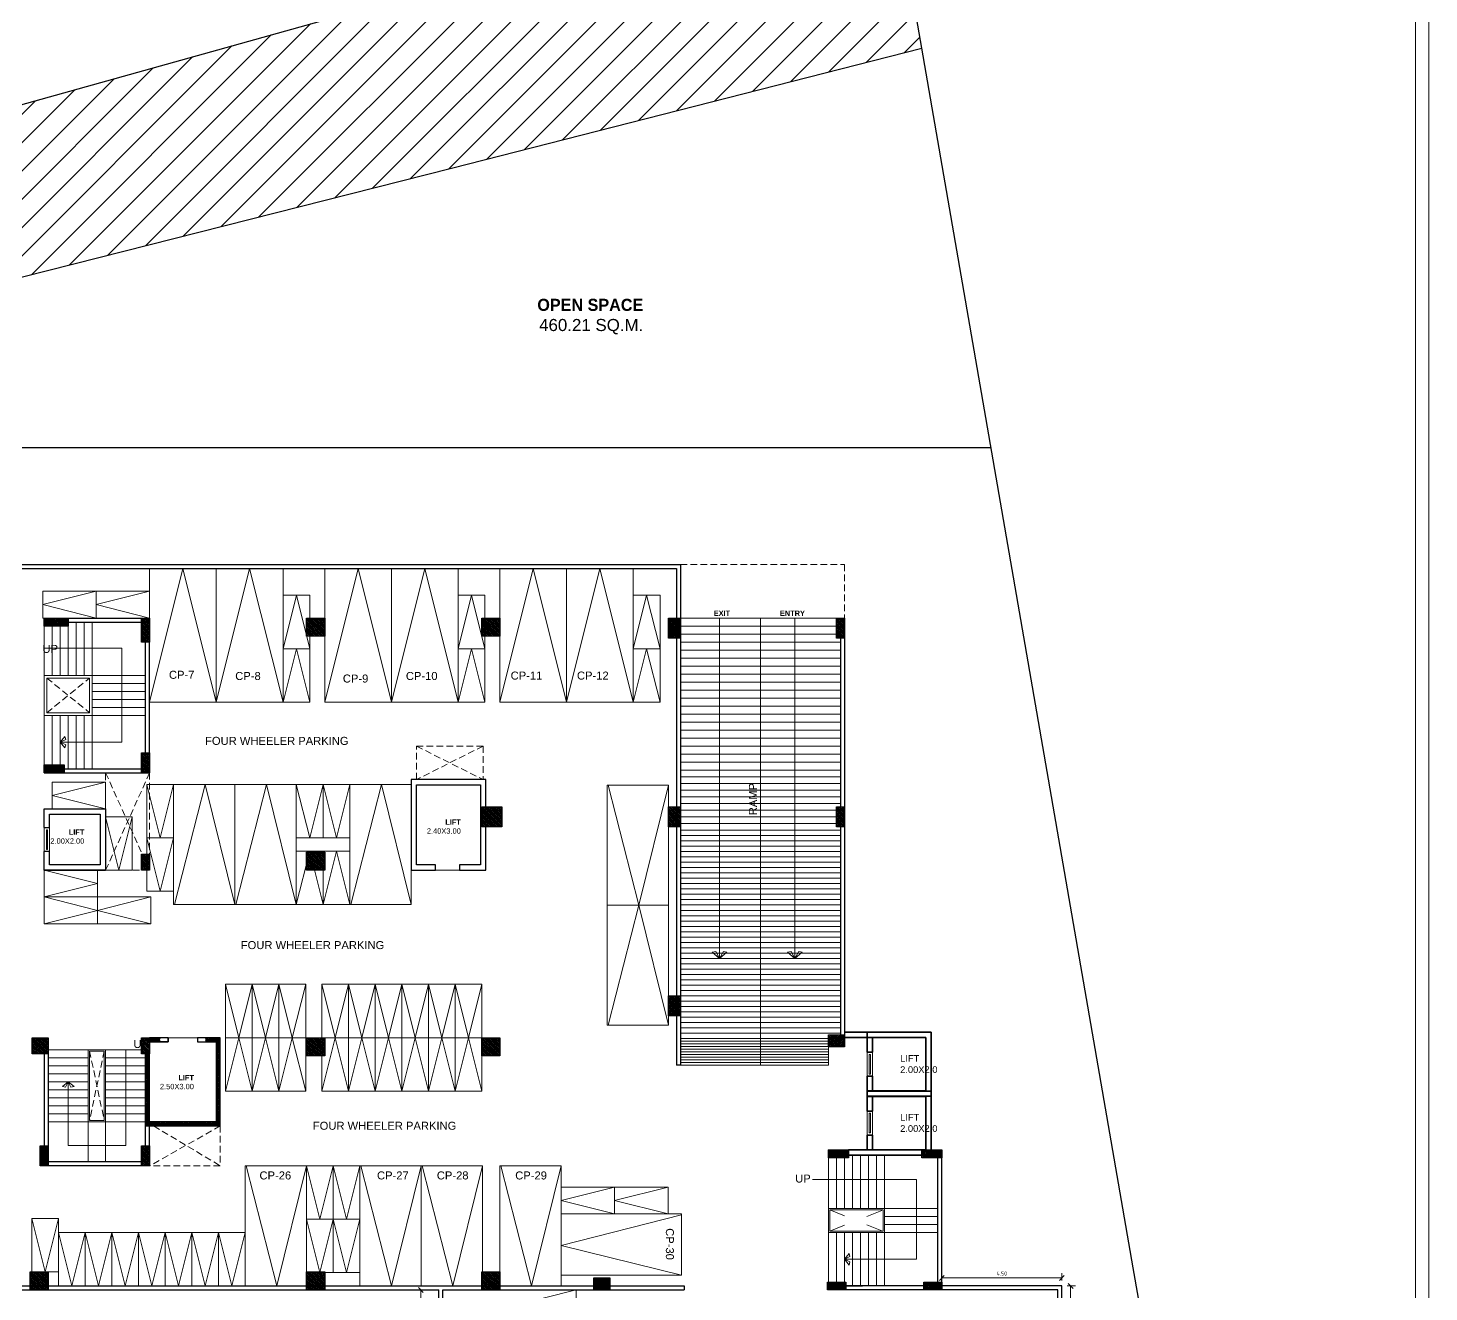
# Model space of a CAD drawing. Header units: feet. Extents: x 1354 to 2117, y 994 to 1430.
# Drawn here: x 1444.9 to 1497.4, y 1354.3 to 1401.7 of the extents above; entities that cross this region are included whole.
import ezdxf

# ---------------------------------------------------------------- set-up
doc = ezdxf.new("R2010")
doc.units = ezdxf.units.FT
for name, pattern in [('ACAD_ISO03W100', [30, 12, -18]), ('DASHED2', [0.375, 0.25, -0.125]), ('HIDDEN', [0.375, 0.25, -0.125])]:
    doc.linetypes.add(name, pattern=pattern)
for name, color, linetype, lineweight in [('bike', 251, 'Continuous', 15), ('COLUMN (DCPL)', 10, 'Continuous', 30), ('COLUMN HATCH (DCPL)', 42, 'Continuous', 5), ('DIAMENTION', 6, 'Continuous', 13), ('DIMENTION', 23, 'Continuous', 13), ('door', 42, 'Continuous', 9), ('Door_TMOS', 252, 'Continuous', 15), ('DUCT (DCPL)', 8, 'HIDDEN', 13), ('H', 253, 'Continuous', 5), ('hatch_wall', 253, 'Continuous', 5), ('Parking', 54, 'Continuous', 18), ('stair', 22, 'Continuous', 9), ('Staircase_TMOS', 129, 'Continuous', 20), ('tex', 7, 'Continuous', 15), ('Text Common_TMOS', 150, 'Continuous', 20), ('wall', 7, 'Continuous', 30), ('Wall_TMOS', 5, 'Continuous', 35), ('WI', 252, 'Continuous', 9)]:
    doc.layers.add(name, color=color, linetype=linetype, lineweight=lineweight)
doc.layers.add('Layer2', color=240, linetype='Continuous')
doc.styles.add('Arial Narrow', font='arial.ttf')
doc.styles.add('sahil', font='dim.shx')
doc.styles.get("Standard").update_dxf_attribs({"font": 'arial.ttf'})
doc.dimstyles.new('SAHIL', dxfattribs={"dimtxt": 0.15, "dimasz": 0.18, "dimexe": 0.18, "dimexo": 0.2, "dimgap": 0.09, "dimtad": 1, "dimtoh": 1, "dimzin": 0, "dimdsep": 46, "dimtxsty": 'sahil', "dimblk": 'OBLIQUE', "dimcen": 0.09, "dimclrd": 5, "dimclre": 4, "dimclrt": 6, "dimazin": 0, "dimtm": 1e-09, "dimtfac": 1, "dimtix": 1, "dimtofl": 0, "dimtmove": 0, "dimatfit": 0, "dimldrblk": 'OBLIQUE', "dimfxl": 0, "dimtolj": 1, "dimtzin": 0, "dimlwd": 20, "dimlwe": 9, "dimarcsym": 0})

# ---------------------------------------------------------------- blocks, each defined once
blk = doc.blocks.new('rrr5')
at = {"layer": 'Parking'}
for p, q in [((948.343, -6087.213), (949.593, -6092.213)), ((949.593, -6092.213), (950.843, -6087.213))]:
    blk.add_line(p, q, dxfattribs=at)
blk.add_lwpolyline([(948.343, -6092.213), (950.843, -6092.213), (950.843, -6087.213), (948.343, -6087.213)], close=True, dxfattribs=at)
blk = doc.blocks.new('frrre')
at = {"layer": 'stair', "color": 45}
for p, q in [((931.641, -6079.655), (932.791, -6084.155)), ((932.791, -6084.155), (933.904, -6079.655))]:
    blk.add_line(p, q, dxfattribs=at)
blk.add_lwpolyline([(931.604, -6084.155), (933.904, -6084.155), (933.904, -6079.655), (931.604, -6079.655)], close=True, dxfattribs=at)
blk = doc.blocks.new('A$Ce367b0c9')
at = {"layer": 'bike'}
blk.add_lwpolyline([(0, 2), (1, 2), (1, 0), (0, 0)], close=True, dxfattribs=at)
blk.add_lwpolyline([(0, 0), (0.5, 2), (1, 0)], dxfattribs=at)
blk = doc.blocks.new('_Oblique')
at = {"layer": 'Layer2', "color": 0, "lineweight": -2}
blk.add_line((-0.5, -0.5), (0.5, 0.5), dxfattribs=at)
blk = doc.blocks.new('*D49')
at = {"layer": 'DEFPOINTS', "color": 0}
for p in [(1479.119, 1354.71), (1483.619, 1354.864), (1483.619, 1354.563)]:
    blk.add_point(p, dxfattribs=at)
at = {"layer": 'wall', "color": 4, "lineweight": 9}
for p, q in [((1479.119, 1354.864), (1479.119, 1355.044)), ((1483.619, 1354.763), (1483.619, 1355.044))]:
    blk.add_line(p, q, dxfattribs=at)
at = {"layer": 'wall', "color": 5, "lineweight": 20}
blk.add_line((1479.119, 1354.864), (1483.619, 1354.864), dxfattribs=at)
at = {"layer": 'wall', "color": 5, "lineweight": 20, "xscale": 0.18, "yscale": 0.18, "zscale": 0.18, "rotation": 180}
blk.add_blockref('_Oblique', (1479.119, 1354.864), dxfattribs=at)
at = {"layer": 'wall', "color": 5, "lineweight": 20, "xscale": 0.18, "yscale": 0.18, "zscale": 0.18}
blk.add_blockref('_Oblique', (1483.619, 1354.864), dxfattribs=at)
at = {"layer": 'wall', "color": 6, "insert": (1481.369, 1355.029), "char_height": 0.15, "attachment_point": 5, "style": 'sahil'}
blk.add_mtext('\\A1;4.50', dxfattribs=at)
blk = doc.blocks.new('*D50')
at = {"layer": 'DEFPOINTS', "color": 0}
for p in [(1460.264, 1354.413), (1459.592, 1318.906), (1460.264, 1318.906)]:
    blk.add_point(p, dxfattribs=at)
at = {"layer": 'wall', "color": 4, "lineweight": 9}
for p, q in [((1459.717, 1354.413), (1459.412, 1354.413)), ((1459.717, 1318.906), (1459.412, 1318.906))]:
    blk.add_line(p, q, dxfattribs=at)
at = {"layer": 'wall', "color": 5, "lineweight": 20}
blk.add_line((1459.592, 1354.413), (1459.592, 1318.906), dxfattribs=at)
at = {"layer": 'wall', "color": 5, "lineweight": 20, "xscale": 0.18, "yscale": 0.18, "zscale": 0.18}
for p, rotation in [((1459.592, 1354.413), 90), ((1459.592, 1318.906), 270)]:
    blk.add_blockref('_Oblique', p, dxfattribs=dict(at, rotation=rotation))
at = {"layer": 'wall', "color": 6, "insert": (1459.427, 1336.66), "char_height": 0.15, "attachment_point": 5, "rotation": 90, "style": 'sahil'}
blk.add_mtext('\\A1;35.51', dxfattribs=at)
blk = doc.blocks.new('*D20')
at = {"layer": 'DEFPOINTS', "color": 0}
for p in [(1483.619, 1354.563), (1483.947, 1354.563), (1483.619, 1318.906)]:
    blk.add_point(p, dxfattribs=at)
at = {"layer": 'wall', "color": 4, "lineweight": 9}
for p, q in [((1483.822, 1354.563), (1484.127, 1354.563)), ((1483.822, 1318.906), (1484.127, 1318.906))]:
    blk.add_line(p, q, dxfattribs=at)
at = {"layer": 'wall', "color": 5, "lineweight": 20}
blk.add_line((1483.947, 1318.906), (1483.947, 1354.563), dxfattribs=at)
at = {"layer": 'wall', "color": 5, "lineweight": 20, "xscale": 0.18, "yscale": 0.18, "zscale": 0.18}
for p, rotation in [((1483.947, 1354.563), 90), ((1483.947, 1318.906), 270)]:
    blk.add_blockref('_Oblique', p, dxfattribs=dict(at, rotation=rotation))
at = {"layer": 'wall', "color": 6, "insert": (1483.782, 1336.735), "char_height": 0.15, "attachment_point": 5, "rotation": 90, "style": 'sahil'}
blk.add_mtext('\\A1;35.66', dxfattribs=at)

msp = doc.modelspace()

# ---------------------------------------------------------------- hatches: boundary and pattern name
at = {"layer": 'COLUMN HATCH (DCPL)'}
h = msp.add_hatch(dxfattribs=at)
h.set_pattern_fill('SACNCR', color=256, scale=0.5, angle=450, style=0)
h.set_pattern_definition([(135, (7539.800215, 1047.694383), (-0.03314563037, -0.03314563037), []), (135, (7539.800215, 1047.72753), (-0.03314563037, -0.03314563037), [0, -0.046875])])
h.paths.add_polyline_path([(1445.4784, 1379.2847), (1445.4784, 1379.5847), (1446.3784, 1379.5847), (1446.3784, 1379.2847)], flags=0)
h = msp.add_hatch(dxfattribs=at)
h.set_pattern_fill('SACNCR', color=256, scale=0.5, angle=450, style=0)
h.set_pattern_definition([(135, (7539.350215, 1047.394383), (-0.03314563037, -0.03314563037), []), (135, (7539.350215, 1047.42753), (-0.03314563037, -0.03314563037), [0, -0.046875])])
h.paths.add_polyline_path([(1449.4284, 1378.6847), (1449.1284, 1378.6847), (1449.1284, 1379.5847), (1449.4284, 1379.5847)], flags=0)
h = msp.add_hatch(dxfattribs=at)
h.set_pattern_fill('SACNCR', color=256, scale=0.5, angle=450, style=0)
h.set_pattern_definition([(135, (7539.424516, 1047.504383), (-0.03314563037, -0.03314563037), []), (135, (7539.424516, 1047.53753), (-0.03314563037, -0.03314563037), [0, -0.046875])])
h.paths.add_polyline_path([(1455.3113, 1378.9047), (1455.3113, 1379.5847), (1455.9913, 1379.5847), (1455.9913, 1378.9047)], flags=0)
h = msp.add_hatch(dxfattribs=at)
h.set_pattern_fill('SACNCR', color=256, scale=0.5, angle=450, style=0)
h.set_pattern_definition([(135, (7539.69022, 1047.504383), (-0.03314563037, -0.03314563037), []), (135, (7539.69022, 1047.53753), (-0.03314563037, -0.03314563037), [0, -0.046875])])
h.paths.add_polyline_path([(1461.877, 1378.9047), (1461.877, 1379.5847), (1462.557, 1379.5847), (1462.557, 1378.9047)], flags=0)
h = msp.add_hatch(dxfattribs=at)
h.set_pattern_fill('SACNCR', color=256, scale=0.5, angle=450, style=0)
h.set_pattern_definition([(135, (7539.27522, 1047.469383), (-0.03314563037, -0.03314563037), []), (135, (7539.27522, 1047.50253), (-0.03314563037, -0.03314563037), [0, -0.046875])])
h.paths.add_polyline_path([(1469.327, 1378.8347), (1468.877, 1378.8347), (1468.877, 1379.5847), (1469.327, 1379.5847)], flags=0)
h = msp.add_hatch(dxfattribs=at)
h.set_pattern_fill('SACNCR', color=256, scale=0.5, angle=450, style=0)
h.set_pattern_definition([(135, (7539.35022, 1047.469383), (-0.03314563037, -0.03314563037), []), (135, (7539.35022, 1047.50253), (-0.03314563037, -0.03314563037), [0, -0.046875])])
h.paths.add_polyline_path([(1475.477, 1378.8347), (1475.177, 1378.8347), (1475.177, 1379.5847), (1475.477, 1379.5847)], flags=0)
h = msp.add_hatch(dxfattribs=at)
h.set_pattern_fill('SACNCR', color=256, scale=0.5, angle=450, style=0)
h.set_pattern_definition([(135, (7539.725215, 1047.844383), (-0.03314563037, -0.03314563037), []), (135, (7539.725215, 1047.87753), (-0.03314563037, -0.03314563037), [0, -0.046875])])
h.paths.add_polyline_path([(1445.4784, 1373.7847), (1445.4784, 1374.0847), (1446.2284, 1374.0847), (1446.2284, 1373.7847)], flags=0)
h = msp.add_hatch(dxfattribs=at)
h.set_pattern_fill('SACNCR', color=256, scale=0.5, angle=450, style=0)
h.set_pattern_definition([(135, (7539.350215, 1048.069383), (-0.03314563037, -0.03314563037), []), (135, (7539.350215, 1048.10253), (-0.03314563037, -0.03314563037), [0, -0.046875])])
h.paths.add_polyline_path([(1449.4284, 1373.7847), (1449.1284, 1373.7847), (1449.1284, 1374.5347), (1449.4284, 1374.5347)], flags=0)
h = msp.add_hatch(dxfattribs=at)
h.set_pattern_fill('SACNCR', color=256, scale=0.5, angle=450, style=0)
h.set_pattern_definition([(135, (7546.06022, 1040.36123), (-0.03314563037, -0.03314563037), []), (135, (7546.06022, 1040.394375), (-0.03314563037, -0.03314563037), [0, -0.046875])])
h.paths.add_polyline_path([(1461.877, 1371.7616), (1461.877, 1372.5116), (1462.627, 1372.5116), (1462.627, 1371.7616)])
h = msp.add_hatch(dxfattribs=at)
h.set_pattern_fill('SACNCR', color=256, scale=0.5, angle=450, style=0)
h.set_pattern_definition([(135, (7539.27522, 1047.694383), (-0.03314563037, -0.03314563037), []), (135, (7539.27522, 1047.72753), (-0.03314563037, -0.03314563037), [0, -0.046875])])
h.paths.add_polyline_path([(1469.327, 1371.7597), (1468.877, 1371.7597), (1468.877, 1372.5097), (1469.327, 1372.5097)], flags=0)
h = msp.add_hatch(dxfattribs=at)
h.set_pattern_fill('SACNCR', color=256, scale=0.5, angle=450, style=0)
h.set_pattern_definition([(135, (7539.35022, 1047.694383), (-0.03314563037, -0.03314563037), []), (135, (7539.35022, 1047.72753), (-0.03314563037, -0.03314563037), [0, -0.046875])])
h.paths.add_polyline_path([(1475.477, 1371.7597), (1475.177, 1371.7597), (1475.177, 1372.5097), (1475.477, 1372.5097)], flags=0)
h = msp.add_hatch(dxfattribs=at)
h.set_pattern_fill('SACNCR', color=256, scale=0.5, angle=450, style=0)
h.set_pattern_definition([(135, (7539.350215, 1047.994383), (-0.03314563037, -0.03314563037), []), (135, (7539.350215, 1048.02753), (-0.03314563037, -0.03314563037), [0, -0.046875])])
h.paths.add_polyline_path([(1449.4284, 1370.1347), (1449.1284, 1370.1347), (1449.1284, 1370.7347), (1449.4284, 1370.7347)], flags=0)
h = msp.add_hatch(dxfattribs=at)
h.set_pattern_fill('SACNCR', color=256, scale=0.5, angle=450, style=0)
h.set_pattern_definition([(135, (7539.42592, 1048.034383), (-0.03314563037, -0.03314563037), []), (135, (7539.42592, 1048.06753), (-0.03314563037, -0.03314563037), [0, -0.046875])])
h.paths.add_polyline_path([(1455.3127, 1370.1347), (1455.3127, 1370.8147), (1455.9927, 1370.8147), (1455.9927, 1370.1347)], flags=0)
h = msp.add_hatch(dxfattribs=at)
h.set_pattern_fill('SACNCR', color=256, scale=0.5, angle=450, style=0)
h.set_pattern_definition([(135, (7539.27522, 1047.919383), (-0.03314563037, -0.03314563037), []), (135, (7539.27522, 1047.95253), (-0.03314563037, -0.03314563037), [0, -0.046875])])
h.paths.add_polyline_path([(1469.327, 1364.6847), (1468.877, 1364.6847), (1468.877, 1365.4347), (1469.327, 1365.4347)], flags=0)
h = msp.add_hatch(dxfattribs=at)
h.set_pattern_fill('SACNCR', color=256, scale=0.5, angle=450, style=0)
h.set_pattern_definition([(135, (7539.200215, 1047.544374), (-0.03314563037, -0.03314563037), []), (135, (7539.200215, 1047.57752), (-0.03314563037, -0.03314563037), [0, -0.046875])])
h.paths.add_polyline_path([(1445.0284, 1363.263), (1445.0284, 1363.863), (1445.6284, 1363.863), (1445.6284, 1363.263)], flags=0)
h = msp.add_hatch(dxfattribs=at)
h.set_pattern_fill('SACNCR', color=256, scale=0.5, angle=450, style=0)
h.set_pattern_definition([(135, (7539.350215, 1047.544374), (-0.03314563037, -0.03314563037), []), (135, (7539.350215, 1047.57752), (-0.03314563037, -0.03314563037), [0, -0.046875])])
h.paths.add_polyline_path([(1449.4284, 1363.263), (1449.1284, 1363.263), (1449.1284, 1363.863), (1449.4284, 1363.863)], flags=0)
h = msp.add_hatch(dxfattribs=at)
h.set_pattern_fill('SACNCR', color=256, scale=0.5, angle=450, style=0)
h.set_pattern_definition([(135, (-469.72194, 17914.98005), (-0.03314563037, -0.03314563037), []), (135, (-469.72194, 17915.013196), (-0.03314563037, -0.03314563037), [0, -0.046875])])
h.paths.add_polyline_path([(1452.077, 1363.863), (1451.5277, 1363.863), (1451.5277, 1363.713), (1451.927, 1363.713), (1451.927, 1360.713), (1449.4284, 1360.713), (1449.4284, 1363.263), (1449.2784, 1363.263), (1449.2784, 1360.563), (1452.077, 1360.563)])
h.paths.add_polyline_path([(1449.8277, 1363.863), (1449.4284, 1363.863), (1449.4284, 1363.713), (1449.8277, 1363.713)], flags=17)
h = msp.add_hatch(dxfattribs=at)
h.set_pattern_fill('SACNCR', color=256, scale=0.5, angle=450, style=0)
h.set_pattern_definition([(135, (7539.424516, 1047.504374), (-0.03314563037, -0.03314563037), []), (135, (7539.424516, 1047.53752), (-0.03314563037, -0.03314563037), [0, -0.046875])])
h.paths.add_polyline_path([(1455.3113, 1363.183), (1455.3113, 1363.863), (1455.9913, 1363.863), (1455.9913, 1363.183)], flags=0)
h = msp.add_hatch(dxfattribs=at)
h.set_pattern_fill('SACNCR', color=256, scale=0.5, angle=450, style=0)
h.set_pattern_definition([(135, (7545.990326, 1031.78313), (-0.03314563037, -0.03314563037), []), (135, (7545.990326, 1031.816276), (-0.03314563037, -0.03314563037), [0, -0.046875])])
h.paths.add_polyline_path([(1461.8771, 1363.1835), (1461.8771, 1363.8635), (1462.5571, 1363.8635), (1462.5571, 1363.1835)], flags=0)
h = msp.add_hatch(dxfattribs=at)
h.set_pattern_fill('SACNCR', color=256, scale=0.5, angle=360, style=0)
h.set_pattern_definition([(45, (1157.95725, 2176.48087), (-0.0331456304, 0.0331456304), []), (45, (1157.990396, 2176.48087), (-0.0331456304, 0.0331456304), [0, -0.046875])])
h.paths.add_polyline_path([(1474.8763, 1363.524), (1474.8763, 1363.9742), (1475.4763, 1363.9742), (1475.4763, 1363.524)])
h = msp.add_hatch(dxfattribs=at)
h.set_pattern_fill('SACNCR', color=256, scale=0.5, angle=540, style=0)
h.set_pattern_definition([(225, (1756.84703, 7453.309855), (0.03314563037, -0.03314563037), []), (225, (1756.813883, 7453.309855), (0.03314563037, -0.03314563037), [0, -0.046875])])
h.paths.add_polyline_path([(1445.6284, 1359.063), (1445.3284, 1359.063), (1445.3284, 1359.813), (1445.6284, 1359.813)], flags=0)
h = msp.add_hatch(dxfattribs=at)
h.set_pattern_fill('SACNCR', color=256, scale=0.5, angle=450, style=0)
h.set_pattern_definition([(135, (7539.350215, 1048.069374), (-0.03314563037, -0.03314563037), []), (135, (7539.350215, 1048.10252), (-0.03314563037, -0.03314563037), [0, -0.046875])])
h.paths.add_polyline_path([(1449.4284, 1359.063), (1449.1284, 1359.063), (1449.1284, 1359.813), (1449.4284, 1359.813)], flags=0)
h = msp.add_hatch(dxfattribs=at)
h.set_pattern_fill('SACNCR', color=256, scale=0.5, angle=540, style=0)
h.set_pattern_definition([(225, (1785.08835, 540.633053), (0.0331456304, -0.0331456304), []), (225, (1785.055205, 540.633053), (0.0331456304, -0.0331456304), [0, -0.046875])])
h.paths.add_polyline_path([(1475.6193, 1359.665), (1475.6193, 1359.3654), (1474.8693, 1359.3654), (1474.8693, 1359.665)])
h = msp.add_hatch(dxfattribs=at)
h.set_pattern_fill('SACNCR', color=256, scale=0.5, angle=540, style=0)
h.set_pattern_definition([(225, (1788.58835, 540.633053), (0.0331456304, -0.0331456304), []), (225, (1788.555205, 540.633053), (0.0331456304, -0.0331456304), [0, -0.046875])])
h.paths.add_polyline_path([(1479.1193, 1359.665), (1479.1193, 1359.3654), (1478.3693, 1359.3654), (1478.3693, 1359.665)])
h = msp.add_hatch(dxfattribs=at)
h.set_pattern_fill('SACNCR', color=256, scale=0.5, angle=450, style=0)
h.set_pattern_definition([(135, (7539.160215, 1048.034374), (-0.03314563037, -0.03314563037), []), (135, (7539.160215, 1048.06752), (-0.03314563037, -0.03314563037), [0, -0.046875])])
h.paths.add_polyline_path([(1444.9484, 1354.413), (1444.9484, 1355.093), (1445.6284, 1355.093), (1445.6284, 1354.413)], flags=0)
h = msp.add_hatch(dxfattribs=at)
h.set_pattern_fill('SACNCR', color=256, scale=0.5, angle=450, style=0)
h.set_pattern_definition([(135, (7539.424516, 1048.034374), (-0.03314563037, -0.03314563037), []), (135, (7539.424516, 1048.06752), (-0.03314563037, -0.03314563037), [0, -0.046875])])
h.paths.add_polyline_path([(1455.3113, 1354.413), (1455.3113, 1355.093), (1455.9913, 1355.093), (1455.9913, 1354.413)], flags=0)
h = msp.add_hatch(dxfattribs=at)
h.set_pattern_fill('SACNCR', color=256, scale=0.5, angle=450, style=0)
h.set_pattern_definition([(135, (7545.990326, 1023.013126), (-0.03314563037, -0.03314563037), []), (135, (7545.990326, 1023.04627), (-0.03314563037, -0.03314563037), [0, -0.046875])])
h.paths.add_polyline_path([(1461.8771, 1354.4135), (1461.8771, 1355.0935), (1462.5571, 1355.0935), (1462.5571, 1354.4135)], flags=0)
h = msp.add_hatch(dxfattribs=at)
h.set_pattern_fill('SACNCR', color=256, scale=0.5, angle=450, style=0)
h.set_pattern_definition([(135, (7550.11022, 1023.012694), (-0.03314563037, -0.03314563037), []), (135, (7550.11022, 1023.04584), (-0.03314563037, -0.03314563037), [0, -0.046875])])
h.paths.add_polyline_path([(1466.077, 1354.413), (1466.077, 1354.8639), (1466.677, 1354.8639), (1466.677, 1354.413)])
h = msp.add_hatch(dxfattribs=at)
h.set_pattern_fill('SACNCR', color=256, scale=0.5, angle=450, style=0)
h.set_pattern_definition([(135, (652.65161, 1055.141097), (-0.0331456304, -0.0331456304), []), (135, (652.65161, 1055.174243), (-0.0331456304, -0.0331456304), [0, -0.046875])])
h.paths.add_polyline_path([(1474.8359, 1354.4135), (1474.8359, 1354.7104), (1475.5159, 1354.7104), (1475.5159, 1354.4135)])
h = msp.add_hatch(dxfattribs=at)
h.set_pattern_fill('SACNCR', color=256, scale=0.5, angle=450, style=0)
h.set_pattern_definition([(135, (656.255162, 1055.141097), (-0.0331456304, -0.0331456304), []), (135, (656.255162, 1055.174243), (-0.0331456304, -0.0331456304), [0, -0.046875])])
h.paths.add_polyline_path([(1478.4394, 1354.4135), (1478.4394, 1354.7104), (1479.1194, 1354.7104), (1479.1194, 1354.4135)])
at = {"layer": 'H', "lineweight": 9}
h = msp.add_hatch(dxfattribs=at)
h.set_pattern_fill('ANSI31', color=256, scale=6)
h.set_pattern_definition([(45, (1158.8745, 13616.8037), (-0.530330086, 0.530330086), [])])
h.paths.add_polyline_path([(1437.3373, 1396.7725), (1408.7366, 1388.9012), (1408.435, 1383.4213), (1416.4927, 1385.2656), (1438.4384, 1390.7887), (1460.7379, 1396.4304), (1478.3644, 1400.9269), (1477.1547, 1407.9011)])
h.paths.add_polyline_path([(1398.5474, 1386.097), (1398.3361, 1381.1098), (1408.435, 1383.4213), (1408.7366, 1388.9012)])
h.paths.add_polyline_path([(1381.5712, 1381.4249), (1381.2355, 1377.1958), (1398.3361, 1381.1098), (1398.5474, 1386.097)])
h.paths.add_polyline_path([(1438.8381, 1392.8608), (1439.4089, 1393.5843), (1437.0361, 1391.4816)], flags=16)
h.paths.add_polyline_path([(1413.0031, 1385.094), (1433.2663, 1390.4852), (1431.9689, 1394.92), (1411.7057, 1388.9919)], flags=16)

# ---------------------------------------------------------------- linework, layer by layer
at = {"color": 7, "lineweight": 30}
for p, q in [((1460.7379, 1396.4304), (1478.3644, 1400.9269)), ((1486.2898, 1355.2384), (1478.3644, 1400.9269)), ((1438.4384, 1390.7887), (1460.7379, 1396.4304)), ((1438.4384, 1390.7887), (1460.7379, 1396.4304)), ((1494.5423, 1308.7831), (1486.2898, 1355.2384))]:
    msp.add_line(p, q, dxfattribs=at)
at = {"color": 7, "lineweight": 20}
for points in [[(1375.2976, 1410.5621), (1497.377, 1410.5621), (1497.377, 1293.4678), (1375.2976, 1293.4678)], [(1375.7976, 1410.0621), (1496.877, 1410.0621), (1496.877, 1293.9678), (1375.7976, 1293.9678)]]:
    msp.add_lwpolyline(points, close=True, dxfattribs=at)
at = {"color": 7, "lineweight": 30}
msp.add_lwpolyline([(1478.3644, 1400.9269), (1477.1547, 1407.9011), (1437.3373, 1396.7725), (1398.5474, 1386.097), (1381.5712, 1381.4249), (1381.2355, 1377.1958)], dxfattribs=at)
at = {"layer": 'COLUMN (DCPL)'}
for points in [[(1445.4784, 1379.2847), (1445.4784, 1379.5847), (1446.3784, 1379.5847), (1446.3784, 1379.2847)], [(1449.4284, 1378.6847), (1449.1284, 1378.6847), (1449.1284, 1379.5847), (1449.4284, 1379.5847)], [(1455.3113, 1378.9047), (1455.3113, 1379.5847), (1455.9913, 1379.5847), (1455.9913, 1378.9047)], [(1461.877, 1378.9047), (1461.877, 1379.5847), (1462.557, 1379.5847), (1462.557, 1378.9047)], [(1469.327, 1378.8347), (1468.877, 1378.8347), (1468.877, 1379.5847), (1469.327, 1379.5847)], [(1475.477, 1378.8347), (1475.177, 1378.8347), (1475.177, 1379.5847), (1475.477, 1379.5847)], [(1445.4784, 1373.7847), (1445.4784, 1374.0847), (1446.2284, 1374.0847), (1446.2284, 1373.7847)], [(1449.4284, 1373.7847), (1449.1284, 1373.7847), (1449.1284, 1374.5347), (1449.4284, 1374.5347)], [(1469.327, 1371.7597), (1468.877, 1371.7597), (1468.877, 1372.5097), (1469.327, 1372.5097)], [(1475.477, 1371.7597), (1475.177, 1371.7597), (1475.177, 1372.5097), (1475.477, 1372.5097)], [(1449.4284, 1370.1347), (1449.1284, 1370.1347), (1449.1284, 1370.7347), (1449.4284, 1370.7347)], [(1455.3127, 1370.1347), (1455.3127, 1370.8147), (1455.9927, 1370.8147), (1455.9927, 1370.1347)], [(1469.327, 1364.6847), (1468.877, 1364.6847), (1468.877, 1365.4347), (1469.327, 1365.4347)], [(1445.0284, 1363.263), (1445.0284, 1363.863), (1445.6284, 1363.863), (1445.6284, 1363.263)], [(1449.4284, 1363.263), (1449.1284, 1363.263), (1449.1284, 1363.863), (1449.4284, 1363.863)], [(1452.077, 1363.863), (1451.2277, 1363.863), (1451.2277, 1363.713), (1451.927, 1363.713), (1451.927, 1360.713), (1449.4284, 1360.713), (1449.4284, 1363.263), (1449.2784, 1363.263), (1449.2784, 1360.563), (1452.077, 1360.563)], [(1450.1277, 1363.863), (1449.4284, 1363.863), (1449.4284, 1363.713), (1450.1277, 1363.713)], [(1455.3113, 1363.183), (1455.3113, 1363.863), (1455.9913, 1363.863), (1455.9913, 1363.183)], [(1461.8771, 1363.1835), (1461.8771, 1363.8635), (1462.5571, 1363.8635), (1462.5571, 1363.1835)], [(1474.8763, 1363.524), (1474.8763, 1363.9742), (1475.4763, 1363.9742), (1475.4763, 1363.524)], [(1445.6284, 1359.063), (1445.3284, 1359.063), (1445.3284, 1359.813), (1445.6284, 1359.813)], [(1449.4284, 1359.063), (1449.1284, 1359.063), (1449.1284, 1359.813), (1449.4284, 1359.813)], [(1475.6193, 1359.665), (1475.6193, 1359.3654), (1474.8693, 1359.3654), (1474.8693, 1359.665)], [(1479.1193, 1359.665), (1479.1193, 1359.3654), (1478.3693, 1359.3654), (1478.3693, 1359.665)], [(1444.9484, 1354.413), (1444.9484, 1355.093), (1445.6284, 1355.093), (1445.6284, 1354.413)], [(1455.3113, 1354.413), (1455.3113, 1355.093), (1455.9913, 1355.093), (1455.9913, 1354.413)], [(1461.8771, 1354.4135), (1461.8771, 1355.0935), (1462.5571, 1355.0935), (1462.5571, 1354.4135)], [(1466.077, 1354.4136), (1466.077, 1354.8639), (1466.677, 1354.8639), (1466.677, 1354.4136)], [(1474.8359, 1354.4135), (1474.8359, 1354.7104), (1475.5159, 1354.7104), (1475.5159, 1354.4135)], [(1478.4394, 1354.4135), (1478.4394, 1354.7104), (1479.1194, 1354.7104), (1479.1194, 1354.4135)]]:
    msp.add_lwpolyline(points, close=True, dxfattribs=at)
for points in [[(1460.147, 1370.3347), (1459.427, 1370.3347), (1459.427, 1373.3347), (1461.827, 1373.3353), (1461.827, 1370.3347), (1461.047, 1370.3347), (1461.047, 1370.1347), (1462.027, 1370.1347), (1462.027, 1373.5347), (1459.227, 1373.5347), (1459.227, 1370.1347), (1460.147, 1370.1347), (1460.147, 1370.3347)], [(1445.4784, 1371.7347), (1445.4784, 1372.4347), (1447.7784, 1372.4347), (1447.7784, 1370.1347), (1445.4784, 1370.1347), (1445.4784, 1370.8347)], [(1445.4784, 1371.7347), (1445.6784, 1371.7347), (1445.6784, 1372.2347), (1447.5784, 1372.2347), (1447.5784, 1370.3347), (1445.6784, 1370.3347), (1445.6784, 1370.8347), (1445.4784, 1370.8347)]]:
    msp.add_lwpolyline(points, dxfattribs=at)
at = {"layer": 'COLUMN (DCPL)', "lineweight": 30}
msp.add_lwpolyline([(1461.877, 1372.5116), (1462.627, 1372.5116), (1462.627, 1371.7616), (1461.877, 1371.7616)], close=True, dxfattribs=at)
at = {"layer": 'DIAMENTION', "color": 3, "lineweight": 25}
msp.add_line((1419.3102, 1385.9747), (1480.9581, 1385.9747), dxfattribs=at)
at = {"layer": 'door'}
for p, q in [((1460.147, 1370.1347), (1461.047, 1370.1347)), ((1450.1277, 1363.863), (1451.2277, 1363.863))]:
    msp.add_line(p, q, dxfattribs=at)
at = {"layer": 'Door_TMOS'}
for points in [[(1445.4784, 1370.8347), (1445.6784, 1370.8347), (1445.6784, 1371.7347), (1445.4784, 1371.7347)], [(1445.5584, 1370.9147), (1445.5984, 1370.9147), (1445.5984, 1371.6547), (1445.5584, 1371.6547)], [(1476.3199, 1362.4203), (1476.5199, 1362.4203), (1476.5199, 1363.3203), (1476.3199, 1363.3203)], [(1476.3999, 1362.5003), (1476.4399, 1362.5003), (1476.4399, 1363.2403), (1476.3999, 1363.2403)], [(1476.3199, 1360.2144), (1476.5199, 1360.2144), (1476.5199, 1361.1144), (1476.3199, 1361.1144)], [(1476.3999, 1360.2944), (1476.4399, 1360.2944), (1476.4399, 1361.0344), (1476.3999, 1361.0344)]]:
    msp.add_lwpolyline(points, close=True, dxfattribs=at)
at = {"layer": 'DUCT (DCPL)'}
for p, q in [((1459.427, 1374.7847), (1461.927, 1373.5347)), ((1461.927, 1374.7847), (1459.427, 1373.5347)), ((1447.1784, 1363.363), (1447.7284, 1360.763)), ((1447.7284, 1363.363), (1447.1784, 1360.763)), ((1452.077, 1360.5588), (1449.4284, 1359.063)), ((1449.5784, 1360.5588), (1452.077, 1359.063))]:
    msp.add_line(p, q, dxfattribs=at)
for points in [[(1459.427, 1373.5347), (1459.427, 1374.7847), (1461.927, 1374.7847), (1461.927, 1373.5347)], [(1452.077, 1360.5588), (1452.077, 1359.063), (1449.4284, 1359.063)]]:
    msp.add_lwpolyline(points, dxfattribs=at)
at = {"layer": 'hatch_wall'}
for p, q in [((1469.177, 1379.5847), (1475.327, 1379.5847)), ((1470.792, 1366.8347), (1470.792, 1379.5847)), ((1472.327, 1379.5847), (1472.327, 1362.8347)), ((1473.6158, 1366.8347), (1473.6158, 1379.5847)), ((1469.327, 1379.2847), (1475.327, 1379.2847)), ((1469.327, 1378.9847), (1475.327, 1378.9847)), ((1469.327, 1378.6847), (1475.327, 1378.6847)), ((1469.327, 1378.3847), (1475.327, 1378.3847)), ((1469.327, 1378.0847), (1475.327, 1378.0847)), ((1469.327, 1377.7847), (1475.327, 1377.7847)), ((1469.327, 1377.4847), (1475.327, 1377.4847)), ((1469.327, 1377.1847), (1475.327, 1377.1847)), ((1469.327, 1376.8847), (1475.327, 1376.8847)), ((1469.327, 1376.5847), (1475.327, 1376.5847)), ((1469.327, 1376.2847), (1475.327, 1376.2847)), ((1469.327, 1375.9847), (1475.327, 1375.9847)), ((1469.327, 1375.6847), (1475.327, 1375.6847)), ((1469.327, 1375.3847), (1475.327, 1375.3847)), ((1469.327, 1375.0847), (1475.327, 1375.0847)), ((1469.327, 1374.7847), (1475.327, 1374.7847)), ((1469.327, 1374.4847), (1475.327, 1374.4847)), ((1469.327, 1374.1847), (1475.327, 1374.1847)), ((1469.327, 1373.8847), (1475.327, 1373.8847)), ((1469.327, 1373.6347), (1475.327, 1373.6347)), ((1469.327, 1373.3847), (1475.327, 1373.3847)), ((1469.327, 1373.1347), (1475.327, 1373.1347)), ((1469.327, 1372.8847), (1475.327, 1372.8847)), ((1469.327, 1372.6347), (1475.327, 1372.6347)), ((1469.327, 1372.3847), (1475.327, 1372.3847)), ((1469.327, 1372.1347), (1475.327, 1372.1347)), ((1469.327, 1371.8847), (1475.327, 1371.8847)), ((1469.327, 1371.6347), (1475.327, 1371.6347)), ((1469.327, 1371.4347), (1475.327, 1371.4347)), ((1469.327, 1371.2347), (1475.327, 1371.2347)), ((1469.327, 1371.0347), (1475.327, 1371.0347)), ((1469.327, 1370.8347), (1475.327, 1370.8347)), ((1469.327, 1370.6347), (1475.327, 1370.6347)), ((1469.327, 1370.4347), (1475.327, 1370.4347)), ((1469.327, 1370.2347), (1475.327, 1370.2347)), ((1469.327, 1370.0347), (1475.327, 1370.0347)), ((1469.327, 1369.8347), (1475.327, 1369.8347)), ((1469.327, 1369.6347), (1475.327, 1369.6347)), ((1469.327, 1369.4347), (1475.327, 1369.4347)), ((1469.327, 1369.2347), (1475.327, 1369.2347)), ((1469.327, 1369.0347), (1475.327, 1369.0347)), ((1469.327, 1368.8347), (1475.327, 1368.8347)), ((1469.327, 1368.6347), (1475.327, 1368.6347)), ((1469.327, 1368.4347), (1475.327, 1368.4347)), ((1469.327, 1368.2347), (1475.327, 1368.2347)), ((1469.327, 1368.0347), (1475.327, 1368.0347)), ((1469.327, 1367.8347), (1475.327, 1367.8347)), ((1469.327, 1367.6347), (1475.327, 1367.6347)), ((1469.327, 1367.4347), (1475.327, 1367.4347)), ((1469.327, 1367.2347), (1475.327, 1367.2347)), ((1469.327, 1367.0347), (1475.327, 1367.0347)), ((1469.327, 1366.8347), (1475.327, 1366.8347)), ((1469.327, 1366.6347), (1475.327, 1366.6347)), ((1469.327, 1366.4347), (1475.327, 1366.4347)), ((1469.327, 1366.2347), (1475.327, 1366.2347)), ((1469.327, 1366.0347), (1475.327, 1366.0347)), ((1469.327, 1365.8347), (1475.327, 1365.8347)), ((1469.327, 1365.6347), (1475.327, 1365.6347)), ((1469.327, 1365.4347), (1475.327, 1365.4347)), ((1469.327, 1365.2347), (1475.327, 1365.2347)), ((1469.327, 1365.0347), (1475.327, 1365.0347)), ((1469.327, 1364.8347), (1475.327, 1364.8347)), ((1469.327, 1364.6347), (1475.327, 1364.6347)), ((1469.327, 1364.4347), (1475.327, 1364.4347)), ((1469.327, 1364.2347), (1475.327, 1364.2347)), ((1469.327, 1364.0347), (1475.327, 1364.0347)), ((1469.327, 1363.8347), (1475.327, 1363.8347)), ((1469.327, 1363.7347), (1475.327, 1363.7347)), ((1469.327, 1363.6347), (1475.327, 1363.6347)), ((1469.327, 1363.5347), (1475.327, 1363.5347)), ((1469.327, 1363.4347), (1474.8763, 1363.4347)), ((1469.327, 1363.3347), (1474.8763, 1363.3347)), ((1469.327, 1363.2347), (1474.8763, 1363.2347)), ((1469.327, 1363.1347), (1474.8763, 1363.1347)), ((1474.8763, 1363.5347), (1474.8763, 1362.8347)), ((1469.327, 1363.0347), (1474.8763, 1363.0347)), ((1469.327, 1362.9347), (1474.8763, 1362.9347)), ((1469.327, 1362.8347), (1474.8763, 1362.8347))]:
    msp.add_line(p, q, dxfattribs=at)
for points in [[(1470.792, 1366.8347), (1470.5167, 1367.0719), (1470.6505, 1367.0875), (1470.792, 1366.8347)], [(1470.792, 1366.8347), (1471.0673, 1367.0719), (1470.9336, 1367.0875), (1470.792, 1366.8347)], [(1473.6158, 1366.8347), (1473.3405, 1367.0719), (1473.4742, 1367.0875), (1473.6158, 1366.8347)], [(1473.6158, 1366.8347), (1473.8911, 1367.0719), (1473.7573, 1367.0875), (1473.6158, 1366.8347)]]:
    msp.add_lwpolyline(points, dxfattribs=at)
at = {"layer": 'stair'}
for p, q in [((1445.4784, 1379.4347), (1445.4784, 1377.3347)), ((1445.7784, 1379.4347), (1445.7784, 1377.4347)), ((1446.0784, 1379.4347), (1446.0784, 1377.4347)), ((1446.3784, 1379.4347), (1446.3784, 1377.4347)), ((1446.6784, 1379.4347), (1446.6784, 1377.4347)), ((1446.9784, 1379.4347), (1446.9784, 1377.4347)), ((1447.2784, 1379.4347), (1447.2784, 1373.9347)), ((1445.4784, 1377.4347), (1447.2784, 1377.4347)), ((1445.4784, 1375.9347), (1445.4784, 1377.3347)), ((1445.5784, 1377.3347), (1447.1784, 1377.3347)), ((1445.5784, 1376.0347), (1445.5784, 1377.3347)), ((1447.1784, 1377.3347), (1447.1784, 1376.0347)), ((1447.2784, 1377.4347), (1449.2784, 1377.4347)), ((1447.2784, 1377.1347), (1449.2784, 1377.1347)), ((1447.2784, 1376.8347), (1449.2784, 1376.8347)), ((1447.2784, 1376.5347), (1449.2784, 1376.5347)), ((1447.2784, 1376.2347), (1449.2784, 1376.2347)), ((1445.4784, 1375.9347), (1449.2784, 1375.9347)), ((1445.4784, 1375.9347), (1445.4784, 1373.9347)), ((1445.5784, 1376.0347), (1447.1784, 1376.0347)), ((1445.7784, 1375.9347), (1445.7784, 1373.9347)), ((1446.0784, 1375.9347), (1446.0784, 1373.9347)), ((1446.3784, 1375.9347), (1446.3784, 1373.9347)), ((1446.6784, 1375.9347), (1446.6784, 1373.9347)), ((1446.9784, 1375.9347), (1446.9784, 1373.9347)), ((1449.1984, 1363.413), (1445.6284, 1363.413)), ((1447.1284, 1363.113), (1445.6284, 1363.113)), ((1447.1284, 1363.413), (1447.1284, 1359.213)), ((1447.7284, 1363.363), (1447.1784, 1363.363)), ((1447.1784, 1363.363), (1447.1784, 1360.763)), ((1447.7284, 1360.763), (1447.7284, 1363.363)), ((1447.7784, 1359.213), (1447.7784, 1363.413)), ((1449.2784, 1363.113), (1447.7784, 1363.113)), ((1447.1284, 1362.813), (1445.6284, 1362.813)), ((1449.2784, 1362.813), (1447.7784, 1362.813)), ((1447.1284, 1362.513), (1445.6284, 1362.513)), ((1447.1284, 1362.213), (1445.6284, 1362.213)), ((1449.2784, 1362.513), (1447.7784, 1362.513)), ((1449.2784, 1362.213), (1447.7784, 1362.213)), ((1447.1284, 1361.913), (1445.6284, 1361.913)), ((1447.1284, 1361.613), (1445.6284, 1361.613)), ((1449.2784, 1361.913), (1447.7784, 1361.913)), ((1449.2784, 1361.613), (1447.7784, 1361.613)), ((1447.1284, 1361.313), (1445.6284, 1361.313)), ((1447.1284, 1361.013), (1445.6284, 1361.013)), ((1449.2784, 1361.313), (1447.7784, 1361.313)), ((1449.2784, 1361.013), (1447.7784, 1361.013)), ((1449.2784, 1360.713), (1445.6284, 1360.713)), ((1447.7284, 1360.763), (1447.1784, 1360.763))]:
    msp.add_line(p, q, dxfattribs=at)
for points in [[(1446.0784, 1374.9347), (1448.3869, 1374.9347), (1448.3869, 1378.4555), (1445.4784, 1378.4555)], [(1446.0784, 1374.9347), (1446.2572, 1375.1519), (1446.2834, 1375.0343), (1446.0784, 1374.9347)], [(1446.0784, 1374.9347), (1446.2572, 1374.7175), (1446.2834, 1374.8351), (1446.0784, 1374.9347)], [(1446.3784, 1362.213), (1446.3784, 1359.8218), (1448.5377, 1359.8218), (1448.5377, 1363.413)], [(1446.3784, 1362.213), (1446.1611, 1362.0342), (1446.2788, 1362.008), (1446.3784, 1362.213)], [(1446.3784, 1362.213), (1446.5956, 1362.0342), (1446.478, 1362.008), (1446.3784, 1362.213)], [(1475.4693, 1355.564), (1478.1723, 1355.564), (1478.1723, 1358.5499), (1474.2693, 1358.5499)], [(1475.4693, 1355.564), (1475.6481, 1355.7812), (1475.6743, 1355.6636), (1475.4693, 1355.564)], [(1475.4693, 1355.564), (1475.6481, 1355.3468), (1475.6743, 1355.4644), (1475.4693, 1355.564)]]:
    msp.add_lwpolyline(points, dxfattribs=at)
at = {"layer": 'Staircase_TMOS'}
for p, q in [((1474.8693, 1359.4644), (1474.8693, 1357.4644)), ((1475.1693, 1359.4644), (1475.1693, 1357.4644)), ((1475.4693, 1359.4644), (1475.4693, 1357.4644)), ((1475.7693, 1359.4644), (1475.7693, 1357.4644)), ((1476.0693, 1359.4644), (1476.0693, 1357.4644)), ((1476.3693, 1359.4644), (1476.3693, 1357.4644)), ((1476.6693, 1359.4644), (1476.6693, 1357.4644)), ((1476.9693, 1359.4644), (1476.9693, 1354.5636)), ((1474.8693, 1357.4644), (1478.9693, 1357.4644)), ((1474.8693, 1356.5644), (1474.8693, 1357.4644)), ((1474.9193, 1357.4144), (1476.9193, 1357.4144)), ((1474.9193, 1356.6144), (1474.9193, 1357.4144)), ((1476.9193, 1357.4144), (1476.9193, 1356.6144)), ((1476.9693, 1357.1644), (1478.9693, 1357.1644)), ((1476.9693, 1356.8644), (1478.9693, 1356.8644)), ((1474.8693, 1356.5644), (1474.8693, 1354.5636)), ((1474.8693, 1356.5644), (1476.9693, 1356.5644)), ((1474.9193, 1356.6144), (1476.9193, 1356.6144)), ((1475.1693, 1356.5644), (1475.1693, 1354.5636)), ((1475.4693, 1356.5644), (1475.4693, 1354.5636)), ((1475.7693, 1356.5644), (1475.7693, 1354.5636)), ((1476.0693, 1356.5644), (1476.0693, 1354.5636)), ((1476.3693, 1356.5644), (1476.3693, 1354.5636)), ((1476.6693, 1356.5644), (1476.6693, 1354.5636)), ((1476.9693, 1356.5644), (1478.9693, 1356.5644))]:
    msp.add_line(p, q, dxfattribs=at)
at = {"layer": 'Staircase_TMOS', "linetype": 'ACAD_ISO03W100', "ltscale": 0.05}
for p, q in [((1474.9193, 1356.6144), (1476.9193, 1357.4144)), ((1474.9193, 1357.4144), (1476.9193, 1356.6144))]:
    msp.add_line(p, q, dxfattribs=at)
at = {"layer": 'wall'}
for p, q in [((1425.5784, 1381.5851), (1469.327, 1381.5851)), ((1425.7284, 1381.4351), (1469.177, 1381.4351)), ((1469.177, 1381.4351), (1469.177, 1362.8351)), ((1469.327, 1381.5851), (1469.327, 1362.8351)), ((1445.4784, 1379.4347), (1445.4784, 1379.5847)), ((1446.0784, 1379.5847), (1449.1984, 1379.5847)), ((1446.0784, 1379.4347), (1449.1984, 1379.4347)), ((1449.2784, 1373.9347), (1449.2784, 1379.4347)), ((1449.4284, 1373.7847), (1449.4284, 1379.5847)), ((1475.327, 1379.5847), (1475.327, 1363.8703)), ((1475.477, 1379.5847), (1475.4763, 1363.8703)), ((1449.277, 1374.9347), (1449.2784, 1374.9347)), ((1449.277, 1374.7847), (1449.2784, 1374.7847)), ((1445.4784, 1373.9347), (1449.2784, 1373.9347)), ((1445.4784, 1373.9347), (1445.4784, 1373.7847)), ((1445.4784, 1373.7847), (1449.4284, 1373.7847)), ((1445.4784, 1372.4347), (1447.7784, 1372.4347)), ((1447.7784, 1372.4347), (1447.7784, 1370.1347)), ((1445.4784, 1370.1347), (1447.7784, 1370.1347)), ((1450.1277, 1363.863), (1449.4284, 1363.863)), ((1449.7277, 1363.713), (1449.4284, 1363.713)), ((1450.1277, 1363.713), (1449.4284, 1363.713)), ((1449.7277, 1363.713), (1449.7277, 1363.863)), ((1450.1277, 1363.863), (1450.1277, 1363.713)), ((1451.927, 1363.713), (1452.077, 1363.713)), ((1452.077, 1363.713), (1452.077, 1363.863)), ((1475.327, 1363.8703), (1475.4763, 1363.8705)), ((1445.4784, 1363.413), (1445.4784, 1359.063)), ((1445.4784, 1363.413), (1445.6284, 1363.413)), ((1445.6284, 1363.263), (1445.6284, 1359.213)), ((1449.2784, 1359.213), (1449.2784, 1363.263)), ((1449.4284, 1359.063), (1449.4284, 1363.413)), ((1469.327, 1362.8351), (1469.177, 1362.8351)), ((1476.3173, 1361.5513), (1476.3173, 1361.3213)), ((1451.927, 1360.713), (1449.4284, 1360.713)), ((1451.927, 1360.563), (1449.4284, 1360.563)), ((1474.8693, 1359.665), (1477.977, 1359.665)), ((1474.8693, 1359.6144), (1474.8693, 1359.4644)), ((1474.8693, 1359.4644), (1478.9693, 1359.4644)), ((1475.6193, 1359.465), (1478.7199, 1359.4644)), ((1478.207, 1359.665), (1479.1193, 1359.665)), ((1478.9693, 1354.4136), (1478.9693, 1359.4644)), ((1479.1193, 1354.4136), (1479.1193, 1359.665)), ((1449.4284, 1359.063), (1445.4784, 1359.063)), ((1449.2784, 1359.213), (1445.6284, 1359.213)), ((1425.5784, 1354.413), (1460.2642, 1354.413)), ((1425.7284, 1354.563), (1464.4359, 1354.563)), ((1460.2642, 1318.9062), (1460.2642, 1354.413)), ((1460.4142, 1354.413), (1469.4571, 1354.413)), ((1460.4142, 1319.0562), (1460.4142, 1354.413)), ((1464.4359, 1354.563), (1469.4571, 1354.563)), ((1469.4571, 1354.563), (1469.4571, 1354.413)), ((1474.8359, 1354.563), (1476.1407, 1354.563)), ((1478.9693, 1354.563), (1474.8693, 1354.563)), ((1478.9693, 1354.413), (1474.8693, 1354.413)), ((1483.6187, 1354.5635), (1479.1194, 1354.5635)), ((1483.4687, 1354.4135), (1479.1194, 1354.4135)), ((1483.4687, 1319.0562), (1483.4687, 1354.4135)), ((1483.6187, 1318.9062), (1483.6187, 1354.5635))]:
    msp.add_line(p, q, dxfattribs=at)
at = {"layer": 'wall', "color": 6}
msp.add_line((1445.4784, 1373.9347), (1445.4784, 1373.7847), dxfattribs=at)
at = {"layer": 'Wall_TMOS'}
for p, q in [((1475.4763, 1363.8705), (1478.5199, 1363.8703)), ((1476.3199, 1364.0703), (1475.477, 1364.0703)), ((1476.5199, 1364.0703), (1476.3199, 1364.0703)), ((1476.3199, 1364.0703), (1476.3199, 1363.8703)), ((1476.3199, 1363.8703), (1476.3199, 1363.3203)), ((1478.7199, 1364.0703), (1476.5199, 1364.0703)), ((1476.5199, 1363.8703), (1476.5199, 1363.3203)), ((1478.5199, 1363.8703), (1478.5199, 1361.8703)), ((1478.7199, 1361.6703), (1478.7199, 1364.0703)), ((1476.5199, 1363.3203), (1476.3199, 1363.3203)), ((1476.5199, 1363.3203), (1476.3199, 1363.3203)), ((1478.7199, 1363.1663), (1478.7199, 1363.0663)), ((1476.5199, 1362.4203), (1476.3199, 1362.4203)), ((1476.3199, 1362.4203), (1476.3199, 1361.8703)), ((1476.5199, 1362.4203), (1476.3199, 1362.4203)), ((1476.5199, 1362.4203), (1476.5199, 1361.8703)), ((1478.5199, 1361.8703), (1476.3199, 1361.8703)), ((1476.3199, 1361.8703), (1476.3199, 1361.6703)), ((1476.5199, 1361.8644), (1476.3199, 1361.8644)), ((1476.3199, 1361.8644), (1476.3199, 1361.6644)), ((1476.3199, 1361.6703), (1476.3199, 1361.8203)), ((1476.3199, 1361.6703), (1478.7199, 1361.6703)), ((1476.3199, 1361.6644), (1478.5199, 1361.6644)), ((1476.3199, 1361.6644), (1476.3199, 1361.1144)), ((1478.7199, 1361.8644), (1476.5199, 1361.8644)), ((1476.5199, 1361.6644), (1476.5199, 1361.1144)), ((1478.5199, 1361.6644), (1478.5199, 1359.6644)), ((1478.7199, 1359.4644), (1478.7199, 1361.8644)), ((1476.5199, 1361.1144), (1476.3199, 1361.1144)), ((1476.5199, 1361.1144), (1476.3199, 1361.1144)), ((1478.7199, 1360.9604), (1478.7199, 1360.8604)), ((1476.3199, 1360.2144), (1476.3199, 1359.6644)), ((1476.5199, 1360.2144), (1476.3199, 1360.2144)), ((1476.5199, 1360.2144), (1476.3199, 1360.2144)), ((1476.5199, 1360.2144), (1476.5199, 1359.6644)), ((1478.5199, 1359.6644), (1475.6193, 1359.665)), ((1475.6193, 1359.665), (1475.6193, 1359.465)), ((1475.6193, 1359.465), (1475.6193, 1359.615)), ((1475.6193, 1359.465), (1478.7199, 1359.4644))]:
    msp.add_line(p, q, dxfattribs=at)
at = {"layer": 'WI', "linetype": 'DASHED2'}
for p, q in [((1445.5784, 1377.3347), (1447.1784, 1376.0347)), ((1445.5784, 1376.0347), (1447.1784, 1377.3347)), ((1449.4284, 1373.7847), (1447.7784, 1370.1347)), ((1447.7784, 1373.7847), (1449.4284, 1370.1347))]:
    msp.add_line(p, q, dxfattribs=at)
for points in [[(1469.327, 1381.5851), (1475.477, 1381.5851), (1475.477, 1379.5847)], [(1449.4284, 1373.7847), (1449.4284, 1370.1347), (1447.7784, 1370.1347), (1447.7784, 1373.7847), (1449.4284, 1373.7847)]]:
    msp.add_lwpolyline(points, dxfattribs=at)

# ---------------------------------------------------------------- block references
at = {"layer": 'bike'}
for p, rotation in [((1447.4284, 1379.5847), 89.99999999999999), ((1449.4284, 1379.5847), 89.99999999999999), ((1447.7784, 1372.4347), 89.99999999999999), ((1450.327, 1373.3472), 180), ((1455.927, 1373.3472), 180), ((1456.927, 1373.3472), 180), ((1448.7784, 1372.1347), 180), ((1450.327, 1371.3472), 180), ((1449.4784, 1368.1347), 90.00000000000001), ((1453.2771, 1365.8635), 180), ((1454.2771, 1365.8635), 180), ((1455.2771, 1365.8635), 180), ((1456.8771, 1365.8635), 180), ((1457.8771, 1365.8635), 180), ((1458.8771, 1365.8635), 180), ((1459.8771, 1365.8635), 180), ((1460.8771, 1365.8635), 180), ((1461.8771, 1365.8635), 180), ((1456.3071, 1359.063), 180), ((1457.3071, 1359.063), 180), ((1446.0113, 1357.093), 180), ((1456.3071, 1357.063), 180), ((1457.3071, 1357.063), 180), ((1447.0113, 1356.563), 180), ((1448.0113, 1356.563), 180), ((1449.0113, 1356.563), 180), ((1450.0113, 1356.563), 180), ((1451.0113, 1356.563), 180), ((1452.0113, 1356.563), 180), ((1453.0113, 1356.563), 180)]:
    msp.add_blockref('A$Ce367b0c9', p, dxfattribs=dict(at, rotation=rotation))
at = {"layer": 'bike', "xscale": -1}
for p in [(1455.4284, 1378.4351), (1461.9913, 1378.4351), (1468.557, 1378.4351), (1455.4284, 1376.4351), (1461.9913, 1376.4351), (1468.557, 1376.4351), (1453.2771, 1361.8635), (1454.2771, 1361.8635), (1455.2771, 1361.8635), (1456.8771, 1361.8635), (1457.8771, 1361.8635), (1458.8771, 1361.8635), (1459.8771, 1361.8635), (1460.8771, 1361.8635), (1461.8771, 1361.8635)]:
    msp.add_blockref('A$Ce367b0c9', p, dxfattribs=at)
at = {"layer": 'bike'}
for p in [(1454.927, 1368.8472), (1455.927, 1368.8472)]:
    msp.add_blockref('A$Ce367b0c9', p, dxfattribs=at)
at = {"layer": 'bike', "xscale": -1}
for p, rotation in [((1445.4784, 1369.1347), 270), ((1445.4784, 1368.1347), 270), ((1466.8571, 1358.2662), 90), ((1468.8571, 1358.2662), 90)]:
    msp.add_blockref('A$Ce367b0c9', p, dxfattribs=dict(at, rotation=rotation))
at = {"layer": 'DIMENTION'}
for name, p, rotation in [('rrr5', (2400.271, -4710.7777), 180), ('rrr5', (2402.771, -4710.7777), 180), ('rrr5', (2406.8339, -4710.7777), 180), ('rrr5', (2409.3339, -4710.7777), 180), ('rrr5', (2413.3996, -4710.7777), 180), ('rrr5', (2415.8996, -4710.7777), 180), ('frrre', (7549.012, 2288.8701), 270)]:
    msp.add_blockref(name, p, dxfattribs=dict(at, rotation=rotation))
at = {"layer": 'DIMENTION', "xscale": -1}
for name, p, rotation in [('frrre', (518.7231, -4710.8078), 180), ('frrre', (521.0231, -4710.8078), 180), ('frrre', (525.3231, -4710.8078), 180), ('frrre', (534.9731, -4715.3278), 180), ('rrr5', (7552.627, 403.5704), 270)]:
    msp.add_blockref(name, p, dxfattribs=dict(at, rotation=rotation))
at = {"layer": 'DIMENTION'}
for p in [(534.9731, 7452.9821), (521.4073, 7438.7179), (525.7032, 7438.7179), (528.0032, 7438.7179), (530.9532, 7438.7179)]:
    msp.add_blockref('frrre', p, dxfattribs=at)

# ---------------------------------------------------------------- texts
at = {"layer": 'tex'}
for s, insert, char_height, width, attachment_point in [('{\\fCentury Gothic|b1|i0|c0|p34;OPEN SPACE}\\P460.21 SQ.M.', (1467.9291, 1390.2096), 0.452832, 8.072467, 9), ('{\\fCentury Gothic|b1|i0|c0|p34;EXIT}', (1471.1858, 1379.6613), 0.2, 0.749532, 9), ('{\\fCentury Gothic|b1|i0|c0|p34;ENTRY}', (1473.9873, 1379.6613), 0.2, 0.749532, 9), ('UP', (1445.9954, 1378.2751), 0.3, 1.603754, 9), ('CP-7', (1451.1087, 1377.3035), 0.3, 1.363256, 9), ('CP-8', (1453.5921, 1377.2588), 0.3, 1.363256, 9), ('CP-9', (1457.6252, 1377.1633), 0.3, 1.363256, 9), ('CP-10', (1460.2202, 1377.2588), 0.3, 1.363256, 9), ('CP-11', (1464.148, 1377.2739), 0.3, 1.363256, 9), ('CP-12', (1466.6335, 1377.2739), 0.3, 1.363256, 9), ('FOUR WHEELER PARKING', (1456.8852, 1374.8282), 0.3, 5.662479, 9), ('{\\fCentury Gothic|b1|i0|c0|p34;\\W8.24504; }{\\fCentury Gothic|b1|i0|c0|p34;LIFT}\\P{\\fArial|b0|i0|c0|p34;\\W3.13351; }2.40X3.00', (1461.0924, 1371.5037), 0.2, 0.749532, 9), ('{\\fCentury Gothic|b1|i0|c0|p34;\\W8.24504; }{\\fCentury Gothic|b1|i0|c0|p34;LIFT}\\P{\\fArial|b0|i0|c0|p34;\\W3.13351; }2.00X2.00', (1446.9817, 1371.1289), 0.2, 0.749532, 9), ('FOUR WHEELER PARKING', (1458.224, 1367.1786), 0.3, 5.662479, 9), ('UP', (1449.4053, 1363.4745), 0.3, 1.603754, 9), ('{\\fCentury Gothic|b1|i0|c0|p34;\\W8.24504; }{\\fCentury Gothic|b1|i0|c0|p34;LIFT}\\P{\\fArial|b0|i0|c0|p34;\\W3.13351; }2.50X3.00', (1451.0888, 1362.4677), 0.2, 0.749532, 3), ('FOUR WHEELER PARKING', (1460.9236, 1360.4118), 0.3, 5.662479, 9), ('CP-26', (1454.7341, 1358.5501), 0.3, 1.363256, 9), ('CP-27', (1459.1389, 1358.5501), 0.3, 1.363256, 9), ('CP-28', (1461.3809, 1358.5501), 0.3, 1.363256, 9), ('CP-29', (1464.3187, 1358.5501), 0.3, 1.363256, 9), ('UP', (1474.2053, 1358.4332), 0.3, 1.363256, 9)]:
    msp.add_mtext(s, dxfattribs=dict(at, insert=insert, char_height=char_height, width=width, attachment_point=attachment_point))
at = {"layer": 'tex', "char_height": 0.3, "attachment_point": 9}
for s, insert, width, rotation in [('RAMP', (1472.1907, 1373.4066), 2.712592, 90), ('CP-30', (1468.7725, 1355.5401), 1.363256, 270)]:
    msp.add_mtext(s, dxfattribs=dict(at, insert=insert, width=width, rotation=rotation))
at = {"layer": 'Text Common_TMOS', "char_height": 0.25, "attachment_point": 1, "style": 'Arial Narrow'}
for insert in [(1477.5573, 1363.2102), (1477.5573, 1361.0042)]:
    msp.add_mtext('LIFT\\P2.00X2.0', dxfattribs=dict(at, insert=insert))

# ---------------------------------------------------------------- dimensions: what is measured, and where the dimension line sits
at = {"layer": 'wall'}
dim = msp.add_linear_dim(base=(1483.6187, 1354.8638), p1=(1479.1194, 1354.7104), p2=(1483.6187, 1354.5635), dimstyle='SAHIL', override={"dimfxl": 0.125}, dxfattribs=at)
dim.commit()
dim.dimension.update_dxf_attribs({"geometry": '*D49', "text_midpoint": (1481.3691, 1355.0288)})
for base, p1, p2, picture, middle in [((1483.9465, 1354.5635), (1483.6187, 1318.9062), (1483.6187, 1354.5635), '*D20', (1483.7815, 1336.7348)), ((1459.5924, 1318.9062), (1460.2642, 1354.413), (1460.2642, 1318.9062), '*D50', (1459.4274, 1336.6596))]:
    dim = msp.add_linear_dim(base=base, p1=p1, p2=p2, angle=90, dimstyle='SAHIL', override={"dimfxl": 0.125}, dxfattribs=at)
    dim.commit()
    dim.dimension.update_dxf_attribs({"geometry": picture, "text_midpoint": middle})

doc.saveas('drawing.dxf')
